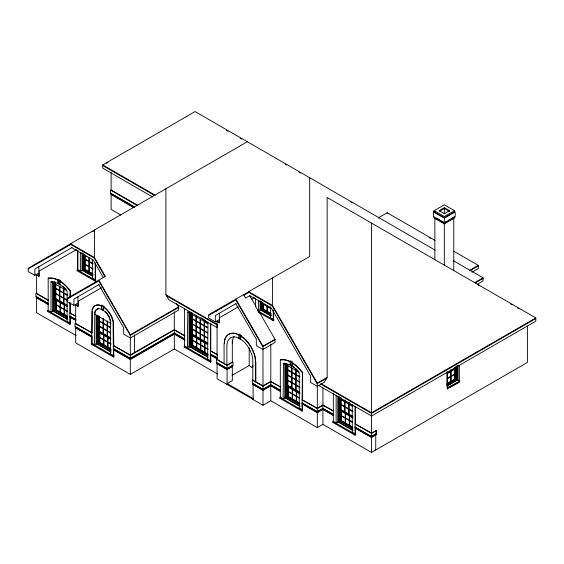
<?xml version="1.0" encoding="UTF-8"?>
<svg xmlns="http://www.w3.org/2000/svg" width="564" height="564" viewBox="0 0 564 564"><rect width="100%" height="100%" fill="white"/><g stroke="black" fill="none" stroke-linecap="round" stroke-linejoin="round"><path stroke-width="0.85" d="M59.58 284.686L59.932 280.844L60.454 280.541L58.353 279.328L57.824 279.631L58.177 283.875L59.58 284.686L60.101 284.383M60.454 280.541L59.763 284.489L63.217 287.069L67.116 291.13L67.116 321.48L70.444 322.996L70.444 324.011L69.915 324.314L47.841 311.568L47.841 310.553L48.363 310.249M103.085 310.524L103.438 306.682L103.959 306.379L101.858 305.166L101.337 305.469L101.682 309.714L103.085 310.524L103.614 310.221M91.869 337.23L91.869 336.214L75.329 326.669L75.329 327.677L92.045 337.131L92.045 342.997L91.347 343.201L91.347 344.209L113.427 356.956L113.949 356.652L113.949 355.644L110.622 354.129L110.347 321.205A11.4 6.585 60 0 0 104.65 311.335L103.268 310.327L103.959 306.379M241.082 335.347L240.384 339.394L238.981 338.583L238.981 334.135L241.082 335.347L240.567 339.197L243.211 341.128A18.337 10.589 60 0 1 252.827 361.143L252.827 380.164L262.986 385.825L270.791 381.327L280.675 387.031L270.791 381.729L262.986 386.234L252.298 380.058L252.298 383.294L262.986 389.47L270.791 384.965L280.498 390.373L280.675 391.282L270.791 385.572L262.986 390.076M291.715 366.304L292.067 362.462L292.596 362.159L290.488 360.946L289.966 361.249L290.312 365.5L291.715 366.304L292.251 365.909L291.898 366.114L292.596 366.544A23.335 13.473 60 0 1 299.251 372.748L299.251 408.28L302.579 409.795L302.579 410.811L302.057 411.114L279.977 398.367L279.977 397.352L280.675 397.155L280.329 397.352L280.329 359.832L283.572 359.606A27.305 15.764 60 0 1 289.903 361.355M291.898 366.114L292.596 362.159M92.207 311.116L92.045 332.88L74.977 323.426L74.977 326.669L91.869 336.214M224.359 343.42L224.775 340.022A22.341 12.894 60 0 1 235.942 333.571L239.044 334.889L238.981 334.135M220.912 308.339L221.433 307.429M318.723 385.515L371.535 416.006L535.8 321.17L535.8 317.934L327.134 197.463L327.134 377.422L324.328 382.279L317.313 386.333L310.651 382.491L310.651 376.139L271.333 308.036L249.824 295.614L245.608 298.053L243.627 294.619M152.696 196.998L102.711 168.135L102.711 164.899L195.081 111.566L435.133 250.162M106.49 163.32L108.006 162.446M247.335 141.74L28.2 268.252L28.2 271.495L34.862 275.338L39.064 272.913M51.733 255.28L53.249 254.399M92.722 231.614L94.237 230.732M72.037 247.525L34.862 268.993L34.862 275.338M76.373 249.598L38.888 271.242L38.888 266.659M36.258 274.731L39.064 276.148L39.064 271.143M48.187 278.207L51.437 277.989A27.305 15.764 60 0 1 57.761 279.737L58.416 280.082L57.415 279.941A27.305 15.764 60 0 0 51.084 278.193L48.187 278.207L48.187 310.553L50.993 312.174L52.656 311.208L53.622 311.462L67.602 319.534M50.993 312.174L50.993 281.817L66.735 290.502M92.39 259.588L92.39 278.362L95.718 279.878L95.718 280.893L95.196 281.196L77.205 270.812L77.205 269.796L77.902 269.592L77.902 250.479M77.557 251.1L77.557 269.796L77.902 269.592M77.205 270.812L77.726 270.501M77.557 269.796L80.356 271.418L82.02 270.452L82.986 270.706L92.856 276.409M83.338 253.821L83.338 270.501L83.86 270.198L93.081 275.528M84.565 254.688L84.565 269.796L85.086 269.493L92.193 273.596M54.496 282.698L54.496 299.385L55.723 299.484L55.723 310.249L67.595 317.109M55.201 283.036L55.201 298.976L55.723 298.673M69.915 297.249L70.267 290.552L67.37 287.189A27.305 15.764 60 0 0 61.046 281.633L60.39 281.224M77.205 269.796L95.196 280.181L95.718 279.878M68.695 298.116L70.126 297.291M47.841 311.568L48.363 311.265M99.052 284.559L73.926 299.068L73.926 305.42L78.128 302.988M53.975 282.98L53.975 311.265L55.025 310.651L67.567 317.899M55.723 310.249L56.252 309.946M101.492 287.732L77.959 301.324L77.959 296.742M75.329 304.814L78.128 306.231L78.128 301.218M75.484 315.791L69.915 312.985L75.71 316.326M75.971 319.513L69.915 316.221L75.71 319.562M70.091 316.115L70.091 317.13L75.484 320.042M47.841 310.553L69.915 323.299L70.444 322.996M111.115 352.183L97.128 344.111L96.162 343.857L94.498 344.815L91.692 343.201L92.045 309.791A15.397 8.89 60 0 1 99.743 305.35L101.569 306.125L101.858 305.166M101.682 309.714L102.204 309.305L100.477 308.924A11.4 6.585 60 0 0 94.773 312.216L94.498 344.815M98.002 315.346L98.002 332.027L99.229 332.133L99.229 342.898L111.108 349.75M98.707 316.517L98.707 331.625L99.229 331.322M91.347 344.209L91.869 343.906M97.48 315.628L97.48 343.906L98.531 343.3L111.073 350.54M99.229 342.898L99.757 342.595L110.149 348.587M184.604 335.947L174.297 329.989L130.319 355.383L113.427 345.626L130.319 354.975L130.319 334.741L178.499 306.922L176.497 303.453M178.499 307.528L130.319 335.347L98.792 280.992L67.264 298.941M113.604 348.763L130.319 358.619L174.297 333.225L184.781 339.077L174.297 333.028L130.319 358.415L113.604 348.763L113.604 349.772L130.319 359.43L174.297 334.036L184.781 340.092M113.604 349.772L130.319 359.226L173.536 334.276M208.095 357.4L190.04 346.973L189.074 346.719L187.41 347.678L187.763 311.941M91.347 343.201L113.427 355.947L113.949 355.644M130.319 354.975L174.297 329.587L184.957 335.742M215.145 311.666L216.59 310.834M243.993 295.261L248.879 292.441L272.278 305.949L317.095 383.576L326.612 378.338M435.013 240.384L387.172 212.762L378.761 217.619L378.761 218.226M236.062 303.566L215.321 315.537L215.321 321.882L219.53 319.457M184.781 345.76L184.252 346.063L184.252 347.072L210.421 362.18L210.95 361.876L210.95 360.868L207.623 359.346L207.968 323.616A35.828 20.685 60 0 0 203.026 318.942M238.339 306.823L219.354 317.786L219.354 313.21M254.336 297.588L251.622 299.16L249.641 295.726M190.914 313.521L190.914 334.889L192.141 334.995L192.141 345.76L208.088 354.967M191.612 314.007L191.612 334.487L192.141 334.184M216.724 321.276L219.53 322.693L219.53 317.687M75.675 327.677L75.675 342.856L130.319 374.404L174.297 349.01L217.633 374.031M184.252 347.072L184.781 346.768M190.385 313.14L190.385 346.768L191.443 346.162L208.038 355.743M192.141 345.76L192.669 345.457L207.855 354.22M270.452 306.837L270.452 317.884L273.78 319.4L273.78 320.415L273.258 320.719L258.763 312.336L257.896 310.842L260.082 309.974L261.047 310.228L270.917 315.932M261.4 301.768L261.4 310.031L261.922 309.728L271.143 315.05M262.627 302.692L262.627 309.319L270.706 313.683M434.16 210.689L444.326 204.817L454.485 210.689L454.485 211.902L444.326 217.767L434.16 211.902L434.16 210.689L444.326 216.555L454.485 210.689M258.763 312.336L259.285 312.033L274.992 339.232L274.992 342.475L262.986 349.405L256.331 345.556L256.331 339.211L235.83 303.7M433.462 211.902L444.326 218.176L455.19 211.902L455.19 216.759L444.326 223.034L433.462 216.759L433.462 211.902L434.907 211.063M449.579 210.689L444.326 207.651L439.067 210.689L444.326 213.721L449.579 210.689L449.579 211.5L444.326 208.461L439.821 211.063M217.626 354.601L210.421 350.85L217.789 355.101M217.337 357.879L210.421 354.086L217.789 358.337M210.598 353.988L210.598 354.996L217.626 358.852M257.896 310.842L273.258 319.703L273.78 319.4M445.052 222.209L446.505 221.37M447.957 220.531L449.409 219.692M450.862 218.853L454.485 216.759L454.485 217.972L444.326 223.837L434.16 217.972L434.16 216.759M444.326 223.436L450.876 219.65M452.335 218.811L453.787 217.972L453.787 270.586M184.252 346.063L210.421 361.171L210.95 360.868M238.868 334.995L235.766 333.676A22.341 12.894 60 0 0 224.599 340.12L224.084 344.336L224.084 363.569L217.077 359.317L217.077 321.276L219.53 322.693M224.084 363.569L226.89 365.19L232.319 362.053L232.319 340.198M227.066 365.493L233.024 362.053L233.024 365.289L227.066 368.729L216.379 362.553L216.379 359.317L227.066 365.493L227.066 384.514L253.173 399.382L253.173 398.572L227.243 383.598L227.243 384.408M262.986 385.825L262.986 346.169L274.992 339.232M274.992 339.845L262.775 346.648L235.83 299.977L208.666 315.41M227.814 368.898L232.319 366.297L232.319 380.665L227.243 383.598M232.058 375.356L249.189 365.465C255.443 370.872 250.296 364.675 253.222 366.177M299.745 406.341L285.758 398.262L284.792 398.015L283.128 398.974L283.481 363.237A23.335 13.473 60 0 1 284.735 363.23M283.128 363.442A23.335 13.473 60 0 1 289.79 364.922L290.834 365.091L290.143 364.725M290.312 365.5L290.841 365.197L292.244 366.001M469.89 270.226L478.3 265.369L478.3 268.549L471.99 272.186M469.89 270.833L478.3 265.975M262.274 389.668L253.003 384.31L253.173 399.382M302.057 409.901L302.41 372.169L299.505 368.807A27.305 15.764 60 0 0 293.181 363.251L292.533 362.842M287.337 364.654L287.337 385.776L287.859 385.473L287.859 365M474.684 282.649L483.045 277.826L483.045 280.999L477.433 284.235M253.003 399.488L262.986 405.255L270.791 400.75L317.313 427.611L322.932 424.368L371.535 452.434L527.389 362.448L527.389 326.14M475.212 282.952L483.045 278.433M279.977 398.367L280.498 398.064M286.11 363.745L286.11 398.064L287.161 397.458L299.703 404.698M287.161 397.458L287.161 385.882L287.859 386.284L287.859 397.049L288.387 396.746L299.519 403.175M317.313 408.188L302.057 399.784L317.313 408.59L322.932 405.347L333.684 411.156L322.932 404.945L317.313 408.188L317.313 383.097L327.134 377.422M316.559 411.191L302.057 403.02L317.313 411.826L322.932 408.59L333.507 414.491L333.684 415.4L322.932 409.196L317.313 412.432L303.15 404.261M302.233 402.922L302.41 409.697M279.977 397.352L302.057 410.099L302.579 409.795M318.018 411.219L322.932 408.385L333.507 414.491M340.339 397.31L340.339 409.901L340.868 409.591L340.868 397.846M352.26 404.649L352.26 432.398L355.588 433.913L355.588 434.929L355.059 435.232L332.979 422.485L332.979 421.47L333.684 421.273L333.331 421.47L333.331 392.995M332.979 422.485L333.507 422.182M333.331 421.47L336.137 423.092L337.801 422.133L338.767 422.38L352.747 430.459M339.112 396.471L339.112 422.182L340.17 421.576L352.712 428.816M340.868 410.402L340.868 421.167L341.396 420.864L352.528 427.293M535.8 317.934L371.535 412.77L321.184 383.703M535.8 318.54L371.535 413.377L320.422 383.873M376.442 430.579L371.535 433.004L355.059 423.902L371.535 433.413L376.442 430.579L376.442 433.815L371.535 436.649L355.059 427.138L371.535 436.444M451.129 370.886L454.866 368.729L454.866 367.136M355.235 427.04L355.235 428.048L371.535 437.255C379.149 430.438 374.834 435.507 375.913 434.724M332.979 421.47L355.059 434.224L355.588 433.913M447.132 383.654L454.951 379.142L455.479 379.445L455.479 366.854M446.688 384.218L455.219 379.29L455.219 367.545M446.949 384.366L455.479 379.445M446.956 385.17L456.177 379.847L456.706 380.15L456.706 366.099M446.773 385.882L456.706 380.15M447.181 386.051L457.059 380.355L458.017 380.101L459.681 381.06L459.681 382.075L447.301 388.822L447.301 372.36M447.301 387.806L459.681 381.06M449.557 387.517L451.059 386.65M452.568 385.776L457.827 382.737M375.913 433.716L376.442 433.815M372.296 436.007L376.089 433.815M376.089 434.83L371.535 437.46L355.235 428.048M50.993 281.817L54.891 282.261L58.346 283.671L58.064 280.28M280.329 359.832L283.227 359.811A27.305 15.764 60 0 1 289.551 361.559L290.199 361.905M53.897 281.753L55.237 282.056M101.922 305.921L100.096 305.145A15.397 8.89 60 0 0 92.39 309.587M58 283.1L58.691 283.466M436.339 218.014L443.6 222.209M436.317 218.811L434.858 217.972L434.858 259.659M437.77 219.65L439.229 220.496M440.681 221.335L442.141 222.174M453.999 251.34L478.3 265.369M428.936 237.479L430.459 238.361M453.385 260.702L483.045 277.826M226.509 130.319L228.032 131.2M240.215 138.229L241.73 139.111M285.123 164.166L286.646 165.04M298.828 172.076L300.351 172.958M350.596 201.961L352.119 202.843M510.709 304.059L512.232 304.934M517.555 308.007L519.077 308.882M102.711 164.899L154.966 195.066L154.966 195.673L102.711 165.506M137.623 205.296L111.122 189.99L111.122 172.217M137.679 205.733L110.417 189.99L110.417 193.226L134.655 207.221M134.246 206.784L110.77 193.226L110.77 194.242L134.246 207.792M133.083 206.917L111.122 194.242L111.122 209.413L120.964 215.103M248.661 291.708L272.497 305.469L317.313 383.097M263.24 303.784L266.976 305.942M267.329 306.146L271.065 308.304M271.065 308.712L267.329 306.548L267.329 311.328L271.065 313.485M262.627 309.319L271.15 314.247M261.4 310.031L271.326 315.762M289.966 361.249L292.067 362.462M238.628 334.332L240.736 335.552M215.321 321.882L208.666 318.04L208.666 314.804L309.671 256.486L309.671 177.723M165.887 294.782L217.232 324.427L217.232 327.663L168.685 299.639L165.887 294.782L165.887 188.764M166.408 295.691L217.232 325.033M283.481 363.237L298.871 372.12M344.696 401.342L340.952 399.185L340.952 397.592M352.874 406.066L349.13 403.902L349.13 402.315M352.874 406.468L349.13 404.31L349.13 409.083L352.874 411.241M70.606 243.775L94.435 257.536L105.313 276.374L67.264 298.335L67.264 301.578L73.926 305.42M188.51 312.378L207.968 323.616M287.95 369.885L291.687 372.043L291.687 367.27M299.865 376.766L296.128 374.609L296.128 371.366M287.95 370.287L291.687 372.444L291.687 377.224L287.95 375.067M299.865 377.168L296.128 375.011L296.128 379.784L299.865 381.948M71.762 247.681L93.272 260.103L103.332 277.516M85.495 255.908L86.898 256.719M207.489 327.402L204.492 325.675L204.492 320.902M352.874 411.649L349.13 409.492L349.13 414.265L352.874 416.422M207.489 327.804L204.492 326.077L204.492 330.856L207.489 332.584M287.95 375.469L291.687 377.626L291.687 382.406L287.95 380.242M299.865 382.35L296.128 380.192L296.128 384.965L299.865 387.123M93.004 263.599L89.267 261.442L89.267 257.466M93.004 264.008L89.267 261.851L89.267 266.624L93.004 268.781M352.479 416.606L340.607 409.746L340.607 397.994M207.489 332.986L204.492 331.258L204.492 336.031L207.489 337.758M340.339 409.901L352.958 417.184M342.975 411.72L341.481 410.86L341.481 415.633L345.217 417.79L345.217 413.017M347.812 414.512L345.57 413.222L345.57 417.994L349.306 420.152L349.306 415.379M351.153 416.444L352.648 417.311M352.923 417.973L339.641 410.303L339.641 397.126M287.95 380.651L291.687 382.808L291.687 387.581L287.95 385.423M299.865 387.531L296.128 385.374L296.128 390.147L299.865 392.304M93.004 269.183L89.267 267.026L89.267 271.806L93.004 273.963M207.489 338.167L204.492 336.44L204.492 341.213L207.489 342.94M352.648 422.084L349.659 420.356L349.659 415.583M352.648 422.485L349.659 420.758L349.659 425.538L352.648 427.265M299.477 392.481L287.598 385.628L287.598 365.148M287.337 385.776L299.956 393.066M289.219 387.172L290.721 388.032M294.063 389.964L295.557 390.831M92.644 274.16L84.826 269.648L84.826 255.379M299.914 393.855L286.632 386.185L286.632 364.816M84.565 269.796L93.095 274.717M83.338 270.501L92.559 275.831M333.507 415.506L322.932 409.394L317.313 412.636L302.233 403.93M207.827 343.539L191.88 334.332L191.88 313.859M191.612 334.487L207.559 343.695M353.008 427.872L341.128 421.019L341.128 411.078M198.338 338.675L199.832 339.535M203.174 341.467L204.669 342.327L204.669 347.1L200.932 344.942L200.932 340.17M340.868 421.167L352.74 428.027M190.914 334.889L207.517 344.477M299.646 397.965L296.65 396.238L296.65 391.465M299.646 398.367L296.65 396.64L296.65 401.42L299.646 403.147M88.224 276.564L89.725 277.432M339.112 422.182L353.134 430.276M280.498 390.373L270.791 384.768L262.986 389.266L252.651 383.294L252.651 384.31L262.986 390.281L270.791 385.776L280.498 391.388M208.01 349.031L205.021 347.304L205.021 342.531M208.01 349.44L205.021 347.713L205.021 352.486L208.01 354.213M299.999 403.754L288.126 396.901L288.126 386.96M287.859 397.049L299.738 403.909M286.11 398.064L300.126 406.158M175.059 334.276L184.957 339.993M210.598 354.996L217.337 358.887M207.594 354.375L192.402 345.605L192.402 335.672M280.329 397.352L283.128 398.974M190.385 346.768L207.742 356.786M226.354 368.926L217.077 363.569L217.077 378.747L227.066 384.514M187.41 347.678L184.604 346.063L184.604 308.325M198.986 354.975L200.481 355.835M57.824 279.631L59.932 280.844M101.337 305.469L103.438 306.682M28.2 268.866L70.817 244.508L94.216 258.016L104.939 276.586M39.064 276.148L36.611 274.731L36.611 293.351L48.539 300.231M67.729 295.141L63.986 292.984L63.986 288.211M67.729 295.55L63.986 293.393L63.986 298.166L67.729 300.323M110.974 323.574L94.851 314.261L95.126 312.012A11.4 6.585 60 0 1 98.883 308.529M78.128 306.231L75.675 304.814L75.675 323.426L92.045 332.88M67.729 300.732L63.986 298.567L63.986 303.347L67.729 305.505M110.488 327.36L107.498 325.632L107.498 320.853M110.488 327.762L107.498 326.034L107.498 330.814L110.488 332.541M67.335 305.681L55.462 298.828L55.462 283.72M55.201 298.976L67.074 305.836M61.92 303.164L63.415 304.024M54.496 299.385L67.038 306.626M110.488 332.943L107.498 331.216L107.498 335.989L110.488 337.716M67.504 311.166L64.515 309.439L64.515 304.659M48.187 300.436L35.913 293.351L35.913 296.586L48.363 303.573L36.258 296.586L36.258 297.595L48.363 304.581M67.504 311.568L64.515 309.84L64.515 314.62L67.504 316.341M110.84 338.329L98.968 331.47L98.968 316.369M98.707 331.625L110.579 338.478M100.589 333.014L102.084 333.881M104.678 335.376L106.927 336.673M98.002 332.027L110.551 339.274M48.539 304.482L36.611 297.595L36.611 312.773L76.119 335.58M70.091 317.13L75.971 320.521M56.992 310.376L60.7 312.519M62.188 313.373L66.644 315.946M67.116 316.524L55.984 310.101L55.984 300.161M111.009 343.807L108.02 342.08L108.02 337.307M53.975 311.265L67.25 318.928M111.009 344.216L108.02 342.489L108.02 347.262L111.009 348.989M76.422 328.107L91.305 336.701M110.629 349.172L99.497 342.743L99.497 332.809M97.48 343.906L110.763 351.576M100.244 348.742L101.767 349.624M272.257 319.534L273.78 320.415M292.18 363.047L292.829 363.456A27.305 15.764 60 0 1 299.16 369.011L302.057 372.374M60.045 281.422L60.693 281.831A27.305 15.764 60 0 1 67.017 287.393L69.915 290.756M241.018 336.031L244.12 338.294A22.341 12.894 60 0 1 255.288 357.639L255.802 362.448L255.802 381.68M240.849 336.137L243.944 338.393A22.341 12.894 60 0 1 255.118 357.738L255.626 362.546L255.626 381.779M103.903 307.063L105.729 308.395A15.397 8.89 60 0 1 113.427 321.734L113.773 345.422M103.55 307.267L105.376 308.6A15.397 8.89 60 0 1 113.075 321.938L113.427 355.743M62.653 286.11L66.214 289.473M251.798 299.054L255.964 306.28M258.072 310.736L255.612 306.478L255.612 298.786M235.83 299.117L262.986 346.169M98.792 280.132L130.319 334.741M98.792 284.714L123.657 327.783L123.657 334.135L130.319 337.977L178.499 310.158L178.499 306.922M110.791 321.847L110.699 321.001A11.4 6.585 60 0 0 110.142 318.97M290.34 363.597L290.481 365.289M239.009 336.687L239.15 338.379L236.499 337.251A18.337 10.589 60 0 0 226.89 346.169L226.89 365.19M101.569 306.125L101.781 308.663M58.353 279.328L58.416 280.082M478.78 285.017L478.78 285.624M459.336 365.416L459.336 380.862M458.017 365.592L458.017 380.101M457.319 365.634L457.319 380.503M457.059 366.353L457.059 380.355M456.177 366.678L456.177 379.847M454.951 367.39L454.951 379.142M450.777 369.498L450.777 371.091L447.041 373.248L447.041 371.655M447.654 388.011L447.654 389.019M444.326 207.651L444.326 213.693M444.326 216.555L444.326 217.767M444.326 218.176L444.326 265.122M387.172 212.762L387.172 213.368M376.089 430.374L376.089 433.61M375.744 434.83L375.744 450.001M371.535 223.097L371.535 433.004M371.535 433.413L371.535 452.434M355.412 406.771L355.412 423.698M355.412 427.949L355.412 433.815M355.059 406.418L355.059 434.019M355.059 434.224L355.059 435.232M348.785 402.111L348.785 403.704L345.041 401.547L345.041 399.954M341.396 410.93L341.396 420.864M340.17 410L340.17 421.576M338.767 396.837L338.767 422.38M338.499 396.111L338.499 422.535M337.801 396.111L337.801 422.133M336.137 395.343L336.137 423.092M322.932 388.018L322.932 404.945M322.932 405.347L322.932 424.368M317.313 408.59L317.313 427.611M302.41 372.169L302.41 399.58M302.057 410.099L302.057 411.114M296.304 391.261L296.304 396.034L292.561 393.876L292.561 389.104M295.776 369.631L295.776 374.404L292.039 372.247L292.039 369.011M292.215 388.899L292.215 393.672L288.472 391.515L288.472 386.742M288.387 386.812L288.387 396.746M285.758 363.928L285.758 398.262M285.497 364.076L285.497 398.417M284.792 363.188L284.792 398.015M273.603 311.032L273.603 319.302M273.258 309.918L273.258 319.506M273.258 319.703L273.258 320.719M272.497 277.946L272.497 305.469M270.791 344.132L270.791 381.327M270.791 381.729L270.791 400.75M262.986 386.234L262.986 405.255M262.887 303.369L262.887 309.171M261.922 302.297L261.922 309.728M261.047 301.437L261.047 310.228M260.787 301.585L260.787 310.383M260.082 300.626L260.082 309.974M258.418 300.739L258.418 310.94M249.189 347.868L249.189 365.465M219.354 319.555L219.354 322.791M210.774 323.856L210.774 350.646M210.774 354.897L210.774 360.763M210.421 323.235L210.421 360.967M210.421 361.171L210.421 362.18M204.147 322.234L204.147 325.47L200.403 323.313L200.403 320.077M200.58 340.762L200.58 344.745L196.843 342.581L196.843 337.808M200.058 319.873L200.058 323.109L196.314 320.951L196.314 317.715M196.491 337.603L196.491 342.383L192.754 340.226L192.754 336.243M195.969 315.974L195.969 320.747L192.225 318.589L192.225 313.817M191.443 313.217L191.443 333.775M191.443 334.586L191.443 346.162M190.04 312.632L190.04 346.973M189.772 312.787L189.772 347.121M189.074 311.899L189.074 346.719M186.719 116.395L186.719 117.002M174.297 311.814L174.297 329.587M174.297 329.989L174.297 349.01M134.528 334.776L134.528 352.549M130.319 355.383L130.319 374.404M113.773 349.673L113.773 355.539M113.427 355.947L113.427 356.956M107.675 337.103L107.675 341.883L103.931 339.718L103.931 334.945M107.146 321.452L107.146 325.428L103.409 323.271L103.409 318.498M103.586 334.741L103.586 339.521L99.842 337.364L99.842 332.584M103.057 318.293L103.057 323.066L99.32 320.909L99.32 316.136M98.531 331.724L98.531 343.3M97.128 315.925L97.128 344.111M96.867 315.191L96.867 344.259M96.162 315.241L96.162 343.857M95.549 263.268L95.549 279.779M95.196 262.986L95.196 279.984M95.196 280.181L95.196 281.196M94.435 230.013L94.435 257.536M88.915 257.262L88.915 261.238L85.178 259.08L85.178 255.104M83.86 254.392L83.86 270.198M82.986 254.082L82.986 270.706M82.725 253.363L82.725 270.861M82.02 252.531L82.02 270.452M80.356 252.637L80.356 271.418M77.959 303.094L77.959 306.33M70.267 290.552L70.267 297.045M70.267 303.164L70.267 312.78M70.267 317.031L70.267 322.897M69.915 302.494L69.915 323.101M69.915 323.299L69.915 324.314M64.162 304.461L64.162 309.234L60.426 307.077L60.426 302.304M63.64 288.803L63.64 292.786L59.897 290.622L59.897 285.849M60.073 302.896L60.073 306.872L56.337 304.715L56.337 299.942M59.551 286.442L59.551 290.425L55.815 288.267L55.815 284.284M55.547 298.793L55.547 310.348M55.025 299.082L55.025 310.651M53.622 283.276L53.622 311.462M53.361 282.55L53.361 311.617M52.656 281.725L52.656 311.208M48.539 278.01L48.539 278.376M38.888 273.011L38.888 276.247M232.319 343.032A18.337 10.589 60 0 1 234.06 336.546M189.37 312.139A35.828 20.685 60 0 1 191.02 312.484M292.942 366.339A23.335 13.473 60 0 1 294.337 367.354M295.705 368.482A23.335 13.473 60 0 1 298.349 371.091M187.41 312.146A35.828 20.685 60 0 1 192.352 313.189M200.967 317.821A35.828 20.685 60 0 1 202.109 318.688M202.673 319.146A35.828 20.685 60 0 1 207.623 323.814M105.503 311.596A11.4 6.585 60 0 1 108.612 315.628M108.972 316.277A11.4 6.585 60 0 1 109.613 317.617M232.671 365.289L227.066 368.525L216.724 362.553L216.724 363.569L227.066 369.54L232.671 366.297L232.671 365.289M450.777 371.493L447.041 373.65L447.041 378.43L450.777 376.273L450.777 371.493M454.866 369.131L451.129 371.288L451.129 376.068L454.866 373.911L454.866 369.131M450.777 376.674L447.041 378.832L447.041 383.605L450.777 381.447L450.777 376.674M454.866 374.313L451.129 376.47L451.129 381.25L454.866 379.086L454.866 374.313M266.976 306.351L263.24 304.186L263.24 308.966L266.976 311.124L266.976 306.351M344.696 401.744L340.952 399.587L340.952 404.367L344.696 406.524L344.696 401.744M348.785 404.106L345.041 401.949L345.041 406.722L348.785 408.886L348.785 404.106M295.776 374.806L292.039 372.649L292.039 377.429L295.776 379.586L295.776 374.806M344.696 406.926L340.952 404.769L340.952 409.542L344.696 411.699L344.696 406.926M348.785 409.288L345.041 407.13L345.041 411.903L348.785 414.061L348.785 409.288M195.969 321.156L192.225 318.998L192.225 323.771L195.969 325.929L195.969 321.156M200.058 323.517L196.314 321.36L196.314 326.133L200.058 328.29L200.058 323.517M204.147 325.879L200.403 323.715L200.403 328.495L204.147 330.652L204.147 325.879M295.776 379.988L292.039 377.831L292.039 382.603L295.776 384.761L295.776 379.988M88.915 261.647L85.178 259.489L85.178 264.262L88.915 266.419L88.915 261.647M195.969 326.337L192.225 324.18L192.225 328.953L195.969 331.11L195.969 326.337M200.058 328.699L196.314 326.535L196.314 331.315L200.058 333.472L200.058 328.699M204.147 331.054L200.403 328.897L200.403 333.676L204.147 335.834L204.147 331.054M295.776 385.17L292.039 383.012L292.039 387.785L295.776 389.943L295.776 385.17M88.915 266.828L85.178 264.664L85.178 269.444L88.915 271.601L88.915 266.828M195.969 331.512L192.225 329.355L192.225 334.135L195.969 336.292L195.969 331.512M200.058 333.874L196.314 331.717L196.314 336.496L200.058 338.654L200.058 333.874M204.147 336.236L200.403 334.078L200.403 338.851L204.147 341.016L204.147 336.236M345.217 418.199L341.481 416.042L341.481 420.814L345.217 422.972L345.217 418.199M349.306 420.561L345.57 418.403L345.57 423.176L349.306 425.334L349.306 420.561M292.215 394.081L288.472 391.924L288.472 396.696L292.215 398.854L292.215 394.081M296.304 396.443L292.561 394.278L292.561 399.058L296.304 401.216L296.304 396.443M196.491 342.785L192.754 340.628L192.754 345.401L196.491 347.565L196.491 342.785M200.58 345.147L196.843 342.99L196.843 347.762L200.58 349.92L200.58 345.147M204.669 347.509L200.932 345.351L200.932 350.124L204.669 352.281L204.669 347.509M59.551 290.827L55.815 288.669L55.815 293.442L59.551 295.599L59.551 290.827M63.64 293.188L59.897 291.031L59.897 295.804L63.64 297.961L63.64 293.188M59.551 296.008L55.815 293.851L55.815 298.624L59.551 300.781L59.551 296.008M63.64 298.37L59.897 296.213L59.897 300.986L63.64 303.143L63.64 298.37M103.057 323.475L99.32 321.318L99.32 326.091L103.057 328.248L103.057 323.475M107.146 325.837L103.409 323.673L103.409 328.452L107.146 330.61L107.146 325.837M103.057 328.65L99.32 326.493L99.32 331.272L103.057 333.43L103.057 328.65M107.146 331.012L103.409 328.854L103.409 333.634L107.146 335.791L107.146 331.012M60.073 307.281L56.337 305.117L56.337 309.897L60.073 312.054L60.073 307.281M64.162 309.636L60.426 307.479L60.426 312.259L64.162 314.416L64.162 309.636M103.586 339.923L99.842 337.765L99.842 342.538L103.586 344.703L103.586 339.923M107.675 342.285L103.931 340.127L103.931 344.9L107.675 347.057L107.675 342.285"/></g></svg>
